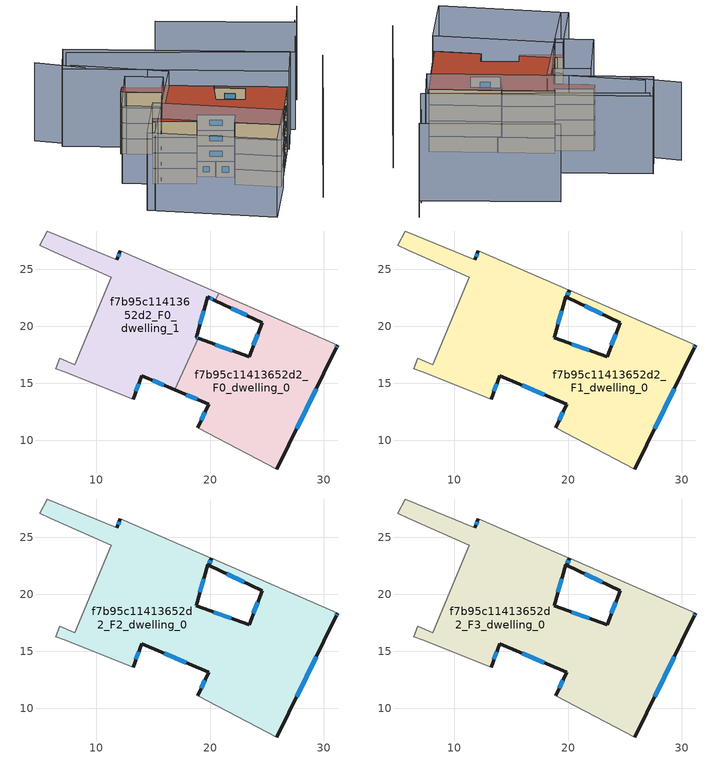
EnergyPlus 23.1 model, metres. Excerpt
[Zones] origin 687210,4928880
f7b95c11413652d2_F0_dwelling_0
 floor ground (EU_floor_Construction): 31.19,18.37 31.04,18.06 25.87,7.49 18.92,11.1 19.87,13.17 16.92,14.44 18.97,18.95 23.42,17.34 24.6,20.32 20.48,22.26 20.77,22.9 z0
 wall outside (EU_wall_Construction): 20.48,22.26 24.6,20.32 23.42,17.34 18.97,18.95 / 25.87,7.49 31.04,18.06 31.19,18.37 / 16.92,14.44 19.87,13.17 18.92,11.1 z0:3
 wall adiabatic (EU_wall_Construction): 31.19,18.37 20.77,22.9 / 18.92,11.1 25.87,7.49 z0:3
 wall to f7b95c11413652d2_F0_dwelling_1 (EU_wall_Construction): 20.77,22.9 20.48,22.26 / 18.97,18.95 16.92,14.44 z0:3
 window (EU_Window_Construction): 24.21,19.32 23.82,18.33 / 21.85,21.61 23.23,20.97 / 31.09,18.16 31.14,18.26 / 27.6,11.01 29.32,14.54 / 19.56,12.48 19.24,11.79 / 17.91,14.01 18.89,13.59 / 21.94,17.87 20.46,18.41 z1:2
f7b95c11413652d2_F0_dwelling_1
 floor ground (EU_floor_Construction): 20.77,22.9 20.48,22.26 19.78,22.59 18.78,19.02 18.97,18.95 16.92,14.44 14.01,15.69 13.24,13.6 7.22,16.01 6.46,16.3 6.8,17.23 8.11,16.65 11.33,24.3 5.96,26.7 5.07,27.12 5.72,28.38 11.83,25.87 12.13,26.65 z0
 wall outside (EU_wall_Construction): 12.13,26.65 11.83,25.87 / 18.97,18.95 18.78,19.02 19.78,22.59 20.48,22.26 / 13.24,13.6 14.01,15.69 16.92,14.44 z0:3
 wall adiabatic (EU_wall_Construction): 11.83,25.87 5.72,28.38 5.07,27.12 5.96,26.7 11.33,24.3 8.11,16.65 6.8,17.23 6.46,16.3 7.22,16.01 13.24,13.6 / 20.77,22.9 12.13,26.65 z0:3
 window (EU_Window_Construction): 12.03,26.39 11.93,26.13 / 20.01,22.48 20.25,22.37 / 19.12,20.21 19.45,21.4 / 18.91,18.97 18.85,19 / 14.98,15.27 15.95,14.85 / 13.5,14.29 13.76,14.99 z1:2
 roof outside (EU_roof_Construction): 19.87,22.55 20.14,23.17 20.09,23.19 19.83,22.57 z3
f7b95c11413652d2_F1_dwelling_0
 floor to f7b95c11413652d2_F0_dwelling_0 (EU_floor_Construction): 31.19,18.37 31.04,18.06 25.87,7.49 18.92,11.1 19.87,13.17 16.92,14.44 18.97,18.95 23.42,17.34 24.6,20.32 20.48,22.26 20.77,22.9 z3
 floor to f7b95c11413652d2_F0_dwelling_1 (EU_floor_Construction): 20.77,22.9 20.48,22.26 19.87,22.55 20.14,23.17 z3; 20.09,23.19 19.83,22.57 19.78,22.59 18.78,19.02 18.97,18.95 16.92,14.44 14.01,15.69 13.24,13.6 7.22,16.01 6.46,16.3 6.8,17.23 8.11,16.65 11.33,24.3 5.96,26.7 5.07,27.12 5.72,28.38 11.83,25.87 12.13,26.65 z3
 wall outside (EU_wall_Construction): 12.13,26.65 11.83,25.87 / 19.82,22.57 20.09,23.19 / 19.82,22.57 19.78,22.59 / 19.87,22.55 24.6,20.32 23.42,17.34 18.78,19.02 19.78,22.59 / 19.87,22.55 20.14,23.17 / 25.87,7.49 31.04,18.06 31.19,18.37 / 13.24,13.6 14.01,15.69 19.87,13.17 18.92,11.1 z3:6
 wall adiabatic (EU_wall_Construction): 11.83,25.87 5.72,28.38 5.07,27.12 5.96,26.7 11.33,24.3 8.11,16.65 6.8,17.23 6.46,16.3 7.22,16.01 13.24,13.6 / 20.09,23.19 12.13,26.65 / 31.19,18.37 20.14,23.17 / 18.92,11.1 25.87,7.49 z3:6
 window (EU_Window_Construction): 12.03,26.39 11.93,26.13 / 19.91,22.78 20.01,22.98 / 19.12,20.21 19.45,21.4 / 21.88,17.9 20.33,18.46 / 24.21,19.32 23.82,18.33 / 21.45,21.8 23.03,21.06 / 19.96,22.75 20.05,22.96 / 31.09,18.16 31.14,18.26 / 27.6,11.01 29.32,14.54 / 19.56,12.48 19.24,11.79 / 15.97,14.85 17.92,14.01 / 13.5,14.29 13.76,14.99 z4:5
f7b95c11413652d2_F2_dwelling_0
 floor to f7b95c11413652d2_F1_dwelling_0 (EU_floor_Construction): 31.19,18.37 31.04,18.06 25.87,7.49 18.92,11.1 19.87,13.17 14.01,15.69 13.24,13.6 7.22,16.01 6.46,16.3 6.8,17.23 8.11,16.65 11.33,24.3 5.96,26.7 5.07,27.12 5.72,28.38 11.83,25.87 12.13,26.65 20.09,23.19 19.82,22.57 19.78,22.59 18.78,19.02 23.42,17.34 24.6,20.32 19.87,22.55 20.14,23.17 z6
 wall outside (EU_wall_Construction): 12.13,26.65 11.83,25.87 / 19.82,22.57 20.09,23.19 / 19.82,22.57 19.78,22.59 / 19.87,22.55 24.6,20.32 23.42,17.34 18.78,19.02 19.78,22.59 / 19.87,22.55 20.14,23.17 / 25.87,7.49 31.04,18.06 31.19,18.37 / 13.24,13.6 14.01,15.69 19.87,13.17 18.92,11.1 z6:9
 wall adiabatic (EU_wall_Construction): 11.83,25.87 5.72,28.38 5.07,27.12 5.96,26.7 11.33,24.3 8.11,16.65 6.8,17.23 6.46,16.3 7.22,16.01 13.24,13.6 / 20.09,23.19 12.13,26.65 / 31.19,18.37 20.14,23.17 / 18.92,11.1 25.87,7.49 z6:9
 window (EU_Window_Construction): 12.03,26.39 11.93,26.13 / 19.91,22.78 20.01,22.98 / 19.12,20.21 19.45,21.4 / 21.88,17.9 20.33,18.46 / 24.21,19.32 23.82,18.33 / 21.45,21.8 23.03,21.06 / 19.96,22.75 20.05,22.96 / 31.09,18.16 31.14,18.26 / 27.6,11.01 29.32,14.54 / 19.56,12.48 19.24,11.79 / 15.97,14.85 17.92,14.01 / 13.5,14.29 13.76,14.99 z7:8
f7b95c11413652d2_F3_dwelling_0
 floor to f7b95c11413652d2_F2_dwelling_0 (EU_floor_Construction): 31.19,18.37 31.04,18.06 25.87,7.49 18.92,11.1 19.87,13.17 14.01,15.69 13.24,13.6 7.22,16.01 6.46,16.3 6.8,17.23 8.11,16.65 11.33,24.3 5.96,26.7 5.07,27.12 5.72,28.38 11.83,25.87 12.13,26.65 20.09,23.19 19.82,22.57 19.78,22.59 18.78,19.02 23.42,17.34 24.6,20.32 19.87,22.55 20.14,23.17 z9
 wall outside (EU_wall_Construction): 12.13,26.65 11.83,25.87 / 19.82,22.57 20.09,23.19 / 19.82,22.57 19.78,22.59 / 19.87,22.55 24.6,20.32 23.42,17.34 18.78,19.02 19.78,22.59 / 19.87,22.55 20.14,23.17 / 25.87,7.49 31.04,18.06 31.19,18.37 / 13.24,13.6 14.01,15.69 19.87,13.17 18.92,11.1 z9:12
 wall adiabatic (EU_wall_Construction): 11.83,25.87 5.72,28.38 5.07,27.12 5.96,26.7 11.33,24.3 8.11,16.65 6.8,17.23 6.46,16.3 7.22,16.01 13.24,13.6 / 20.09,23.19 12.13,26.65 / 31.19,18.37 20.14,23.17 / 18.92,11.1 25.87,7.49 z9:12
 window (EU_Window_Construction): 12.03,26.39 11.93,26.13 / 19.91,22.78 20.01,22.98 / 19.12,20.21 19.45,21.4 / 21.88,17.9 20.33,18.46 / 24.21,19.32 23.82,18.33 / 21.45,21.8 23.03,21.06 / 19.96,22.75 20.05,22.96 / 31.09,18.16 31.14,18.26 / 27.6,11.01 29.32,14.54 / 19.56,12.48 19.24,11.79 / 15.97,14.85 17.92,14.01 / 13.5,14.29 13.76,14.99 z10:11
 roof outside (EU_roof_Construction): 25.87,7.49 31.04,18.06 31.19,18.37 20.14,23.17 19.87,22.55 24.6,20.32 23.42,17.34 18.78,19.02 19.78,22.59 19.82,22.57 20.09,23.19 12.13,26.65 11.83,25.87 5.72,28.38 5.07,27.12 5.96,26.7 11.33,24.3 8.11,16.65 6.8,17.23 6.46,16.3 7.22,16.01 13.24,13.6 14.01,15.69 19.87,13.17 18.92,11.1 z12
shading: 31.1,1.99 38.61,21.02 / -1.27,33.43 13.06,25.76 / 13.06,25.76 3.8,8.46 / -6.58,36.33 0.65,31.76 / 40.37,37.11 38.43,32.37 / 38.43,32.37 16.83,41.25 / 38.38,33.05 34.7,23.66 / 34.7,23.66 -0.51,37.46 / 6.9,17.34 26.08,7.38 / 26.08,7.38 21.68,-1.09 / 21.68,-1.09 2.5,8.87 / 2.5,8.87 6.9,17.34 / 5.64,26.84 11.49,24.23 / 11.49,24.23 7.68,15.69 / 7.68,15.69 1.83,18.3 / 1.83,18.3 5.64,26.84 / -0.6,38.68 33.93,23.96 / 33.93,23.96 31.49,18.24 / 31.49,18.24 -3.04,32.96 / -3.04,32.96 -0.6,38.68 z0:15
[Building]
EU S2 Campaign: North Axis=0; Terrain=City; Solar Distribution=FullExterior
[Site:Location]
Bologna: Latitude=44.5; Longitude=11.25; Time Zone=1; Elevation=37
[SizingPeriod:WeatherFileDays]
AnnualSizingPeriod: Begin Month=1; Begin Day of Month=1; End Month=12; End Day of Month=31; Day of Week for Start Day=Monday; Use Weather File Daylight Saving Period=No; Use Weather File Rain and Snow Indicators=No
[MATERIAL]
EU_InternalMass_Material: Roughness=MediumRough; Thickness=0.1; Conductivity=1; Density=1800; Specific Heat=900; Thermal Absorptance=0.9; Solar Absorptance=0.7; Visible Absorptance=0.7
[MATERIAL:NOMASS] Roughness=MediumRough; Thermal Absorptance=0.9; Solar Absorptance=0.7; Visible Absorptance=0.7
Name | Thermal Resistance
EU_wall_NoMass | 0.937881
EU_roof_NoMass | 0.548572
EU_floor_NoMass | 0.71348
[WINDOWMATERIAL:SIMPLEGLAZINGSYSTEM]
EU_Window_SimpleGlazing: UFactor=4.25633; Solar Heat Gain Coefficient=0.85; Visible Transmittance=0.85
[CONSTRUCTION]
EU_wall_Construction: EU_wall_NoMass
EU_roof_Construction: EU_roof_NoMass
EU_floor_Construction: EU_floor_NoMass
EU_InternalMass_Construction: EU_InternalMass_Material
EU_Window_Construction: EU_Window_SimpleGlazing
[ZONE] Type=1; Multiplier=1; Ceiling Height=autocalculate; Floor Area=autocalculate; Part of Total Floor Area=Yes
Name | Volume
f7b95c11413652d2_F0_dwelling_0 | 325.37
f7b95c11413652d2_F1_dwelling_0 | 650.628
f7b95c11413652d2_F2_dwelling_0; f7b95c11413652d2_F3_dwelling_0 | 650.641
f7b95c11413652d2_F0_dwelling_1 | 325.353
[INTERNALMASS] Construction=EU_InternalMass_Construction
Name | Zone or ZoneList | Surface Area
f7b95c11413652d2_F0_dwelling_0_EU_InternalMass | f7b95c11413652d2_F0_dwelling_0 | 108.457
f7b95c11413652d2_F0_dwelling_1_EU_InternalMass | f7b95c11413652d2_F0_dwelling_1 | 108.452
f7b95c11413652d2_F1_dwelling_0_EU_InternalMass | f7b95c11413652d2_F1_dwelling_0 | 216.88
f7b95c11413652d2_F2_dwelling_0_EU_InternalMass | f7b95c11413652d2_F2_dwelling_0 | 216.88
f7b95c11413652d2_F3_dwelling_0_EU_InternalMass | f7b95c11413652d2_F3_dwelling_0 | 216.88
[OTHEREQUIPMENT] Fuel Type=Electricity; Design Level Calculation Method=Watts/Area; Power per Zone Floor Area=1; Fraction Latent=0; Fraction Radiant=0; Fraction Lost=0; Carbon Dioxide Generation Rate=0; EndUse Subcategory=EU_Step8_InternalGains
Name | Zone or ZoneList or Space or SpaceList | Schedule
EU_Step8_InternalGain_f7b95c11413652d2_F0_dwelling_0_f000 | f7b95c11413652d2_F0_dwelling_0 | EU_Step8_GainSchedule_f7b95c11413652d2_F0_dwelling_0_f000
EU_Step8_InternalGain_f7b95c11413652d2_F0_dwelling_1_f000 | f7b95c11413652d2_F0_dwelling_1 | EU_Step8_GainSchedule_f7b95c11413652d2_F0_dwelling_1_f000
EU_Step8_InternalGain_f7b95c11413652d2_F1_dwelling_0_f000 | f7b95c11413652d2_F1_dwelling_0 | EU_Step8_GainSchedule_f7b95c11413652d2_F1_dwelling_0_f000
EU_Step8_InternalGain_f7b95c11413652d2_F2_dwelling_0_f000 | f7b95c11413652d2_F2_dwelling_0 | EU_Step8_GainSchedule_f7b95c11413652d2_F2_dwelling_0_f000
EU_Step8_InternalGain_f7b95c11413652d2_F3_dwelling_0_f000 | f7b95c11413652d2_F3_dwelling_0 | EU_Step8_GainSchedule_f7b95c11413652d2_F3_dwelling_0_f000
[ZONEVENTILATION:DESIGNFLOWRATE] Schedule=EU_AlwaysOn; Design Flow Rate Calculation Method=AirChanges/Hour; Air Changes per Hour=0.687892; Ventilation Type=Natural; Fan Pressure Rise=0; Fan Total Efficiency=1; Constant Term Coefficient=1; Temperature Term Coefficient=0; Velocity Term Coefficient=0; Velocity Squared Term Coefficient=0; Minimum Indoor Temperature=-100; Maximum Indoor Temperature=100; Delta Temperature=-100; Minimum Outdoor Temperature=-100; Maximum Outdoor Temperature=100; Maximum Wind Speed=40
Name | Zone or ZoneList or Space or SpaceList
EU_ConstantAir_f7b95c11413652d2_F0_dwelling_0 | f7b95c11413652d2_F0_dwelling_0
EU_ConstantAir_f7b95c11413652d2_F0_dwelling_1 | f7b95c11413652d2_F0_dwelling_1
EU_ConstantAir_f7b95c11413652d2_F1_dwelling_0 | f7b95c11413652d2_F1_dwelling_0
EU_ConstantAir_f7b95c11413652d2_F2_dwelling_0 | f7b95c11413652d2_F2_dwelling_0
EU_ConstantAir_f7b95c11413652d2_F3_dwelling_0 | f7b95c11413652d2_F3_dwelling_0
[HVACTEMPLATE:THERMOSTAT] Constant Heating Setpoint=20; Constant Cooling Setpoint=50
EU_HeatOnly_f7b95c11413652d2_F0_dwelling_0; EU_HeatOnly_f7b95c11413652d2_F0_dwelling_1; EU_HeatOnly_f7b95c11413652d2_F1_dwelling_0; EU_HeatOnly_f7b95c11413652d2_F2_dwelling_0; EU_HeatOnly_f7b95c11413652d2_F3_dwelling_0
[HVACTEMPLATE:ZONE:IDEALLOADSAIRSYSTEM] System Availability Schedule=EU_AlwaysOn; Maximum Heating Supply Air Temperature=50; Minimum Cooling Supply Air Temperature=13; Maximum Heating Supply Air Humidity Ratio=0.0156; Minimum Cooling Supply Air Humidity Ratio=0.0077; Heating Limit=NoLimit; Cooling Limit=NoLimit; Heating Availability Schedule=EU_AlwaysOn; Cooling Availability Schedule=EU_CoolingOff; Dehumidification Control Type=ConstantSensibleHeatRatio; Cooling Sensible Heat Ratio=0.7; Dehumidification Setpoint=60; Humidification Control Type=None; Humidification Setpoint=30; Outdoor Air Method=None; Outdoor Air Flow Rate per Person=0.00944; Outdoor Air Flow Rate per Zone Floor Area=0; Outdoor Air Flow Rate per Zone=0; Demand Controlled Ventilation Type=None; Outdoor Air Economizer Type=NoEconomizer; Heat Recovery Type=None; Sensible Heat Recovery Effectiveness=0.7; Latent Heat Recovery Effectiveness=0.65
Name | Template Thermostat
f7b95c11413652d2_F0_dwelling_0 | EU_HeatOnly_f7b95c11413652d2_F0_dwelling_0
f7b95c11413652d2_F0_dwelling_1 | EU_HeatOnly_f7b95c11413652d2_F0_dwelling_1
f7b95c11413652d2_F1_dwelling_0 | EU_HeatOnly_f7b95c11413652d2_F1_dwelling_0
f7b95c11413652d2_F2_dwelling_0 | EU_HeatOnly_f7b95c11413652d2_F2_dwelling_0
f7b95c11413652d2_F3_dwelling_0 | EU_HeatOnly_f7b95c11413652d2_F3_dwelling_0
[SIZING:ZONE] Zone Cooling Design Supply Air Temperature Input Method=SupplyAirTemperature; Zone Cooling Design Supply Air Temperature=13; Zone Heating Design Supply Air Temperature Input Method=SupplyAirTemperature; Zone Heating Design Supply Air Temperature=50; Zone Cooling Design Supply Air Humidity Ratio=0.008; Zone Heating Design Supply Air Humidity Ratio=0.008; Cooling Design Air Flow Method=DesignDay; Cooling Design Air Flow Rate=0; Cooling Minimum Air Flow per Zone Floor Area=0.000762; Cooling Minimum Air Flow=0; Cooling Minimum Air Flow Fraction=0.2; Heating Design Air Flow Method=DesignDay; Heating Design Air Flow Rate=0; Heating Maximum Air Flow per Zone Floor Area=0.002032; Heating Maximum Air Flow=0.141576; Heating Maximum Air Flow Fraction=0.3; Account for Dedicated Outdoor Air System=No; Dedicated Outdoor Air System Control Strategy=NeutralSupplyAir; Dedicated Outdoor Air Low Setpoint Temperature for Design=autosize; Dedicated Outdoor Air High Setpoint Temperature for Design=autosize; Zone Load Sizing Method=Sensible Load Only No Latent Load; Zone Latent Cooling Design Supply Air Humidity Ratio Input Method=HumidityRatioDifference; Zone Cooling Design Supply Air Humidity Ratio Difference=0.005; Zone Latent Heating Design Supply Air Humidity Ratio Input Method=HumidityRatioDifference; Zone Humidification Design Supply Air Humidity Ratio Difference=0.005
f7b95c11413652d2_F0_dwelling_0; f7b95c11413652d2_F0_dwelling_1; f7b95c11413652d2_F1_dwelling_0; f7b95c11413652d2_F2_dwelling_0; f7b95c11413652d2_F3_dwelling_0
[SCHEDULE:CONSTANT]
Name | Hourly Value
EU_AlwaysOn | 1
EU_CoolingOff | 0
[SCHEDULE:FILE] Column Number=1; Rows to Skip at Top=0; Number of Hours of Data=8760; Column Separator=Comma; Interpolate to Timestep=No; Minutes per Item=60; Adjust Schedule for Daylight Savings=Yes
Name | File
EU_Step8_GainSchedule_f7b95c11413652d2_F0_dwelling_0_f000 | ../../schedules/f7b95c11413652d2/f7b95c11413652d2_F0_dwelling_0_f000_gain.csv
EU_Step8_GainSchedule_f7b95c11413652d2_F0_dwelling_1_f000 | ../../schedules/f7b95c11413652d2/f7b95c11413652d2_F0_dwelling_1_f000_gain.csv
EU_Step8_GainSchedule_f7b95c11413652d2_F1_dwelling_0_f000 | ../../schedules/f7b95c11413652d2/f7b95c11413652d2_F1_dwelling_0_f000_gain.csv
EU_Step8_GainSchedule_f7b95c11413652d2_F2_dwelling_0_f000 | ../../schedules/f7b95c11413652d2/f7b95c11413652d2_F2_dwelling_0_f000_gain.csv
EU_Step8_GainSchedule_f7b95c11413652d2_F3_dwelling_0_f000 | ../../schedules/f7b95c11413652d2/f7b95c11413652d2_F3_dwelling_0_f000_gain.csv
